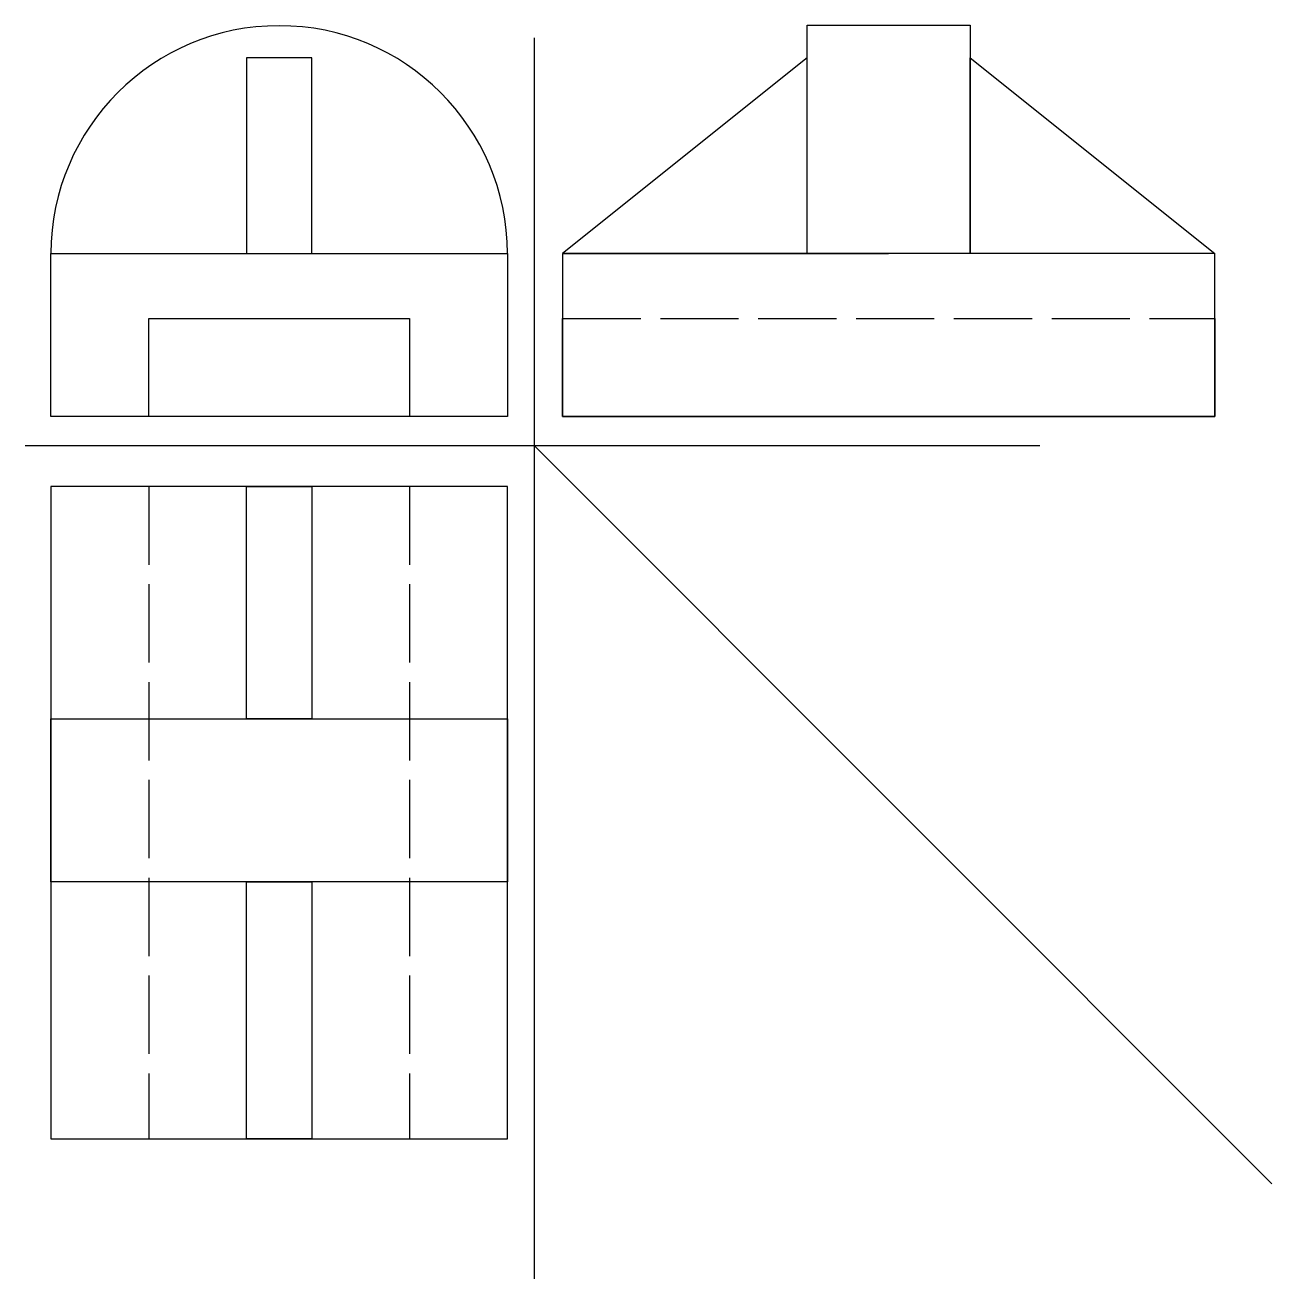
# Model space of a CAD drawing. Header units: millimetres. Extents: x 2807 to 2998, y 393 to 585.
import ezdxf

# ---------------------------------------------------------------- set-up
doc = ezdxf.new("R2010")
doc.units = ezdxf.units.MM
doc.linetypes.add('ACAD_ISO02W100', pattern=[15, 12, -3])

msp = doc.modelspace()

# ---------------------------------------------------------------- linework, layer by layer
for p, q in [((2926.82, 550.32), (2926.82, 585.32)), ((2926.82, 585.32), (2951.82, 585.32)), ((2951.82, 585.32), (2951.82, 550.32)), ((2884.96, 583.35), (2884.96, 458.24)), ((2850.87, 580.32), (2840.87, 580.32)), ((2840.87, 580.32), (2840.87, 550.32)), ((2850.87, 550.32), (2850.87, 580.32)), ((2926.82, 580.32), (2889.32, 550.32)), ((2926.82, 550.32), (2926.82, 580.32)), ((2951.82, 550.32), (2951.82, 580.32)), ((2951.82, 580.32), (2989.32, 550.32)), ((2810.87, 525.32), (2810.87, 550.32)), ((2810.87, 550.32), (2880.87, 550.32)), ((2840.87, 550.32), (2850.87, 550.32)), ((2845.87, 550.32), (2850.87, 550.32)), ((2845.87, 550.32), (2850.87, 550.32)), ((2880.87, 550.32), (2880.87, 525.32)), ((2989.32, 550.32), (2889.32, 550.32)), ((2889.32, 550.32), (2889.32, 525.32)), ((2889.32, 550.32), (2939.32, 550.32)), ((2889.32, 550.32), (2926.82, 550.32)), ((2939.32, 550.32), (2926.82, 550.32)), ((2951.82, 550.32), (2939.32, 550.32)), ((2989.32, 550.32), (2951.82, 550.32)), ((2989.32, 525.32), (2989.32, 550.32)), ((2825.87, 525.32), (2825.87, 540.32)), ((2825.87, 540.32), (2865.87, 540.32)), ((2865.87, 540.32), (2865.87, 525.32)), ((2889.32, 525.32), (2889.32, 540.32)), ((2989.32, 540.32), (2989.32, 525.32)), ((2880.87, 525.32), (2810.87, 525.32)), ((2845.87, 525.32), (2825.87, 525.32)), ((2880.87, 525.32), (2845.87, 525.32)), ((2889.32, 525.32), (2989.32, 525.32)), ((2989.32, 525.32), (2889.32, 525.32)), ((2806.91, 520.84), (2962.5, 520.84)), ((2884.96, 520.84), (2884.96, 520.84)), ((2884.96, 520.84), (2998.09, 407.69)), ((2880.87, 514.59), (2810.87, 514.59)), ((2810.87, 514.59), (2810.87, 414.59)), ((2840.87, 478.97), (2840.87, 514.59)), ((2840.87, 514.59), (2850.87, 514.59)), ((2850.87, 514.59), (2850.87, 478.97)), ((2880.87, 414.59), (2880.87, 514.59)), ((2810.87, 478.97), (2880.87, 478.97)), ((2810.87, 453.96), (2810.87, 478.97)), ((2850.87, 478.97), (2840.87, 478.97)), ((2880.87, 478.97), (2880.87, 453.96)), ((2884.96, 458.24), (2884.96, 393.1)), ((2880.87, 453.96), (2810.87, 453.96)), ((2840.87, 453.96), (2850.87, 453.96)), ((2840.87, 414.59), (2840.87, 453.96)), ((2850.87, 453.96), (2850.87, 414.59)), ((2810.87, 414.59), (2880.87, 414.59)), ((2850.87, 414.59), (2840.87, 414.59))]:
    msp.add_line(p, q)
at = {"linetype": 'ACAD_ISO02W100'}
for p, q in [((2889.32, 540.32), (2989.32, 540.32)), ((2825.87, 514.59), (2825.87, 414.59)), ((2865.87, 514.59), (2865.87, 414.59))]:
    msp.add_line(p, q, dxfattribs=at)
msp.add_arc((2845.87, 550.22), 35, 0.154, 179.846)

doc.saveas('drawing.dxf')
